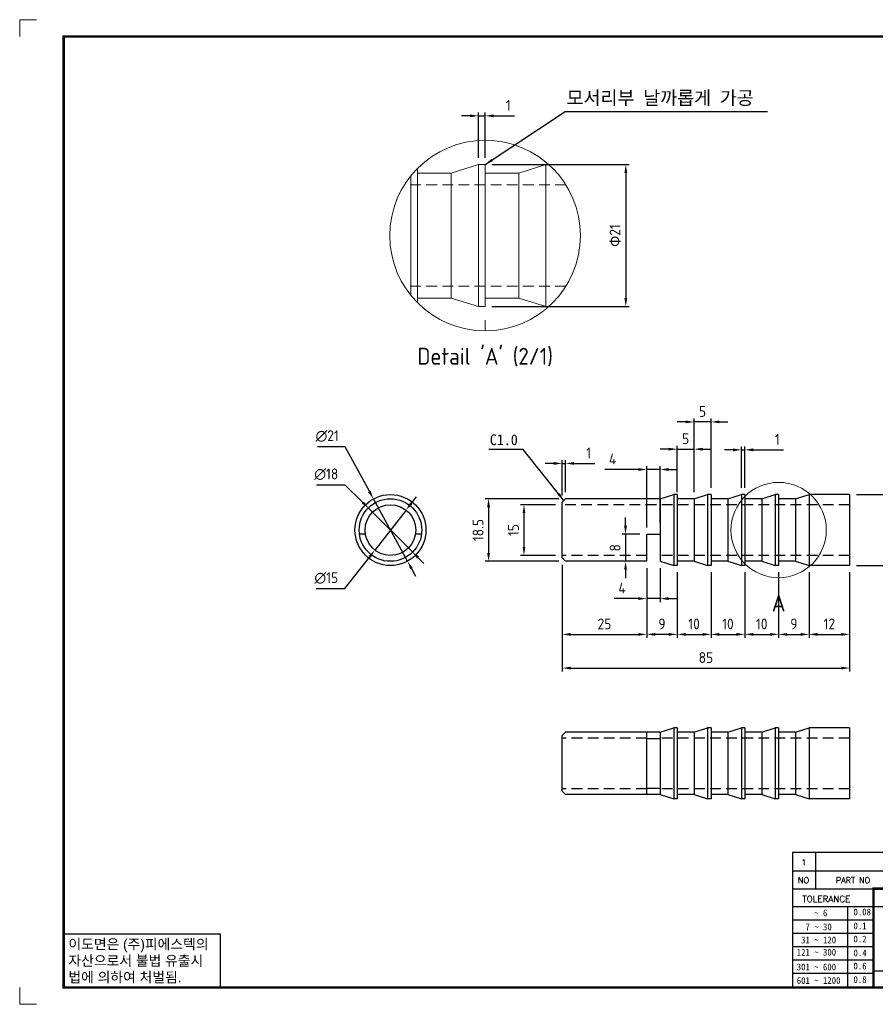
# Model space of a CAD drawing. Header units: millimetres. Extents: x 0 to 2133, y 0 to 844.
# Drawn here: x 1713.7 to 1967.1, y 0 to 291.3 of the extents above; entities that cross this region are included whole.
import ezdxf
from ezdxf.enums import TextEntityAlignment as Align

# ---------------------------------------------------------------- set-up
doc = ezdxf.new("R2010")
doc.units = ezdxf.units.MM
doc.linetypes.add('HIDDEN2', pattern=[4.7625, 3.175, -1.5875])
doc.layers.add('FORMAT-1', color=7, linetype='Continuous')
doc.styles.add('h1', font='')
doc.styles.add('HAN', font='')
doc.styles.add('RC', font='ROMANC.SHX')
doc.styles.add('RT', font='ROMANT.SHX', dxfattribs={"oblique": 15})
doc.styles.get("Standard").update_dxf_attribs({"font": 'ISOCP.SHX', "bigfont": 'WHGTXT.SHX'})
doc.styles.get('h1').set_extended_font_data('New Gulim')
doc.styles.get('HAN').set_extended_font_data('GulimChe')
doc.dimstyles.new('ISO-25', dxfattribs={"dimtxt": 2.5, "dimasz": 2.5, "dimexe": 1.25, "dimexo": 0.625, "dimtad": 1, "dimdsep": 46, "dimtxsty": 'Standard', "dimcen": 2.5, "dimadec": 0, "dimazin": 0, "dimtfac": 1, "dimtmove": 0, "dimatfit": 3, "dimfxl": 0, "dimarcsym": 0})
doc.dimstyles.new('PSTEK-1', dxfattribs={"dimtxt": 3.2, "dimasz": 2.5, "dimexe": 1, "dimexo": 2, "dimgap": 1.5, "dimtad": 1, "dimtoh": 1, "dimrnd": 0.05, "dimzin": 9, "dimdsep": 46, "dimtxsty": 'Standard', "dimcen": 0, "dimclrt": 3, "dimadec": 1, "dimazin": 2, "dimtfac": 1, "dimtmove": 0, "dimatfit": 3, "dimfxl": 0, "dimtolj": 1, "dimtzin": 0, "dimarcsym": 0})

# ---------------------------------------------------------------- blocks, each defined once
blk = doc.blocks.new('t3')
for p, q in [((0, 15.88), (46.25, 15.88)), ((0, 15.88), (0, 0)), ((46.25, 15.88), (46.25, 0)), ((0, 0), (46.25, 0))]:
    blk.add_line(p, q)
at = {"color": 1, "style": 'h1'}
for s, p in [('이도면은 (주)피에스텍의', (1.4, 11.29)), ('자산으로서 불법 유출시', (1.4, 6.41)), ('법에 의하여 처벌됨.', (1.4, 1.52))]:
    blk.add_text(s, height=3, dxfattribs=at).set_placement(p)
blk = doc.blocks.new('format-3')
at = {"color": 3, "lineweight": 9}
for p, q in [((0, 286.3), (0, 291.3)), ((5, 291.3), (0, 291.3)), ((0, 5), (0, 0)), ((5, 0), (0, 0))]:
    blk.add_line(p, q, dxfattribs=at)
at = {"color": 180}
for p, q in [((228.5, 39.49), (228.5, 5)), ((228.5, 39.49), (414.5, 39.49)), ((235.29, 39.49), (235.29, 34.21)), ((228.5, 34.21), (252.48, 34.21)), ((228.5, 28.93), (252.48, 28.93)), ((244.89, 5.23), (244.89, 28.93)), ((252.48, 28.93), (414.5, 28.93)), ((228.5, 24.98), (252.48, 24.98)), ((228.5, 21.03), (252.48, 21.03)), ((228.5, 17.08), (252.48, 17.08)), ((228.5, 13.13), (252.48, 13.13)), ((228.5, 9.18), (252.48, 9.18)), ((252.48, 9.95), (301.94, 9.95))]:
    blk.add_line(p, q, dxfattribs=at)
at = {"const_width": 0.7}
blk.add_lwpolyline([(252.48, 5), (252.48, 34.21), (414.5, 34.21)], dxfattribs=at)
at = {"layer": 'FORMAT-1', "const_width": 0.7}
blk.add_lwpolyline([(13, 5), (13, 286.3), (414.5, 286.3), (414.5, 5)], close=True, dxfattribs=at)
blk.add_blockref('t3', (13, 5))
at = {"color": 2}
for s, height, style, p in [('NO', 1.742, 'RC', (230.16, 35.83)), ('PART NO', 1.742, 'RC', (241.36, 35.83)), (' TOLERANCE', 1.9, 'RC', (230.11, 30.22)), ('    ~ 6', 2, 'HAN', (229.8, 26.03)), ('0.08', 2, 'HAN', (246.57, 26.31)), ('  7 ~ 30', 2, 'HAN', (229.8, 21.91)), ('0.1', 2, 'HAN', (246.57, 22.2)), (' 31 ~ 120', 2, 'HAN', (229.8, 18.04)), ('0.2', 2, 'HAN', (246.57, 18.32)), ('121 ~ 300', 2, 'HAN', (229.8, 14.42)), ('0.4', 2, 'HAN', (246.57, 14.2)), ('301 ~ 600', 2, 'HAN', (229.8, 10.04)), ('0.6', 2, 'HAN', (246.57, 10.32)), ('601 ~ 1200', 2, 'HAN', (229.8, 6.05)), ('0.8', 2, 'HAN', (246.57, 6.33))]:
    blk.add_text(s, height=height, dxfattribs=dict(at, style=style)).set_placement(p)
at = {"style": 'HAN'}
for tag, height, p in [('MODEL-NAME', 3, (386.1, 31.53)), ('SCALE', 2.7, (320.81, 26.29)), ('PART-NAME', 3, (386.1, 26.29)), ('DRA-BY', 3, (260.72, 19.44)), ('CH-BY', 3, (277.21, 19.44)), ('APP-BY', 3, (293.7, 19.44)), ('PART-NO', 3, (386.1, 21.01)), ('CH-DATE', 2.5, (277.21, 7.47)), ('관련업체', 3, (333.52, 9.26)), ('DRA-DATE', 2.5, (260.72, 7.47)), ('APP-DATE', 2.5, (293.7, 7.47))]:
    blk.add_attdef(tag, text='', height=height, dxfattribs=at).set_placement(p, align=Align.MIDDLE_CENTER)
blk = doc.blocks.new('no3')
at = {"color": 180}
for p, q in [((0, 5.5), (0, 0)), ((0, 5.5), (186, 5.5)), ((6.79, 5.5), (6.79, 0)), ((32.74, 0.11), (32.74, 5.5)), ((98.4, 5.5), (98.4, 0)), ((127.61, 5.5), (127.61, 0)), ((134.43, 5.5), (134.43, 0)), ((155.98, 5.5), (155.98, 0))]:
    blk.add_line(p, q, dxfattribs=at)
at = {"color": 2, "style": 'RT', "oblique": 15}
blk.add_attdef('NO', text='', height=1.74, dxfattribs=at).set_placement((3.38, 2.51), align=Align.MIDDLE_CENTER)
at = {"color": 2, "style": 'HAN'}
for tag, p in [('PART-NO', (19.76, 2.75)), ('MATERIAL', (111.38, 2.75)), ("Q'TY", (131.02, 2.75)), ('COLOR/FINISH', (145.2, 2.75)), ('REMARK', (170.76, 2.75))]:
    blk.add_attdef(tag, text='', height=2.9, dxfattribs=at).set_placement(p, align=Align.MIDDLE_CENTER)
blk.add_attdef('DESCRIPTION', text='', height=2.9, dxfattribs=at).set_placement((34.51, 2.75), align=Align.MIDDLE_LEFT)
blk = doc.blocks.new('*D63')
at = {"color": 0, "lineweight": -2}
for p, q in [((1801.51, 153.72), (1809.93, 153.72)), ((1809.93, 153.72), (1815.24, 148.43)), ((1829.76, 133.95), (1817.01, 146.66)), ((1831.53, 132.19), (1833.3, 130.43))]:
    blk.add_line(p, q, dxfattribs=at)
at = {"color": 0}
for points in [[(1815.54, 148.72), (1814.95, 148.13), (1817.01, 146.66)], [(1831.83, 132.49), (1831.24, 131.89), (1829.76, 133.95)]]:
    blk.add_solid(points, dxfattribs=at)
at = {"layer": 'DEFPOINTS', "color": 0}
for p in [(1817.01, 146.66, -1841.33), (1829.76, 133.95, -1841.33)]:
    blk.add_point(p, dxfattribs=at)
at = {"color": 3, "insert": (1804.39, 156.82), "char_height": 3.2, "attachment_point": 5}
blk.add_mtext('\\A1;∅18', dxfattribs=at)
blk = doc.blocks.new('*D72')
at = {"color": 0, "lineweight": -2}
for p, q in [((1961.18, 150.81), (1975.16, 150.81)), ((1974.16, 148.31), (1974.16, 132.31)), ((1961.18, 129.81), (1975.16, 129.81))]:
    blk.add_line(p, q, dxfattribs=at)
at = {"color": 0}
for points in [[(1973.74, 148.31), (1974.57, 148.31), (1974.16, 150.81)], [(1973.74, 132.31), (1974.57, 132.31), (1974.16, 129.81)]]:
    blk.add_solid(points, dxfattribs=at)
at = {"layer": 'DEFPOINTS', "color": 0}
for p in [(1959.18, 150.81, -1841.33), (1959.18, 129.81, -1841.33), (1974.16, 129.81)]:
    blk.add_point(p, dxfattribs=at)
at = {"color": 3, "insert": (1971.06, 140.31), "char_height": 3.2, "attachment_point": 5, "rotation": 90}
blk.add_mtext('\\A1;21', dxfattribs=at)
blk = doc.blocks.new('*D73')
at = {"color": 0, "lineweight": -2}
for p, q in [((1873.18, 149.56), (1851.4, 149.56)), ((1852.4, 147.06), (1852.4, 133.56)), ((1873.18, 131.06), (1851.4, 131.06))]:
    blk.add_line(p, q, dxfattribs=at)
at = {"color": 0}
for points in [[(1851.98, 147.06), (1852.82, 147.06), (1852.4, 149.56)], [(1851.98, 133.56), (1852.82, 133.56), (1852.4, 131.06)]]:
    blk.add_solid(points, dxfattribs=at)
at = {"layer": 'DEFPOINTS', "color": 0}
for p in [(1875.18, 149.56), (1852.4, 131.06), (1875.18, 131.06, -1841.33)]:
    blk.add_point(p, dxfattribs=at)
at = {"color": 3, "insert": (1849.3, 140.31), "char_height": 3.2, "attachment_point": 5, "rotation": 90}
blk.add_mtext('\\A1;18.5', dxfattribs=at)
blk = doc.blocks.new('*D74')
at = {"color": 0, "lineweight": -2}
for p, q in [((1908.18, 127.81), (1908.18, 108.44)), ((1918.18, 127.81), (1918.18, 108.44)), ((1910.68, 109.44), (1915.68, 109.44))]:
    blk.add_line(p, q, dxfattribs=at)
at = {"color": 0}
for points in [[(1910.68, 109.86), (1910.68, 109.03), (1908.18, 109.44)], [(1915.68, 109.86), (1915.68, 109.03), (1918.18, 109.44)]]:
    blk.add_solid(points, dxfattribs=at)
at = {"layer": 'DEFPOINTS', "color": 0}
for p in [(1908.18, 129.81, -1841.33), (1918.18, 129.81, -1841.33), (1918.18, 109.44)]:
    blk.add_point(p, dxfattribs=at)
at = {"color": 3, "insert": (1913.18, 112.54), "char_height": 3.2, "attachment_point": 5}
blk.add_mtext('\\A1;10', dxfattribs=at)
blk = doc.blocks.new('*D75')
at = {"color": 0, "lineweight": -2}
for p, q in [((1918.18, 127.81), (1918.18, 108.44)), ((1928.18, 127.81), (1928.18, 108.44)), ((1920.68, 109.44), (1925.68, 109.44))]:
    blk.add_line(p, q, dxfattribs=at)
at = {"color": 0}
for points in [[(1920.68, 109.86), (1920.68, 109.03), (1918.18, 109.44)], [(1925.68, 109.86), (1925.68, 109.03), (1928.18, 109.44)]]:
    blk.add_solid(points, dxfattribs=at)
at = {"layer": 'DEFPOINTS', "color": 0}
for p in [(1918.18, 129.81, -1841.33), (1928.18, 129.81, -1841.33), (1928.18, 109.44)]:
    blk.add_point(p, dxfattribs=at)
at = {"color": 3, "insert": (1923.18, 112.54), "char_height": 3.2, "attachment_point": 5}
blk.add_mtext('\\A1;10', dxfattribs=at)
blk = doc.blocks.new('*D76')
at = {"color": 0, "lineweight": -2}
for p, q in [((1928.18, 127.81), (1928.18, 108.44)), ((1938.18, 127.81), (1938.18, 108.44)), ((1930.68, 109.44), (1935.68, 109.44))]:
    blk.add_line(p, q, dxfattribs=at)
at = {"color": 0}
for points in [[(1930.68, 109.86), (1930.68, 109.03), (1928.18, 109.44)], [(1935.68, 109.86), (1935.68, 109.03), (1938.18, 109.44)]]:
    blk.add_solid(points, dxfattribs=at)
at = {"layer": 'DEFPOINTS', "color": 0}
for p in [(1928.18, 129.81, -1841.33), (1938.18, 129.81, -1841.33), (1938.18, 109.44)]:
    blk.add_point(p, dxfattribs=at)
at = {"color": 3, "insert": (1933.18, 112.54), "char_height": 3.2, "attachment_point": 5}
blk.add_mtext('\\A1;10', dxfattribs=at)
blk = doc.blocks.new('*D77')
at = {"color": 0, "lineweight": -2}
for p, q in [((1938.18, 127.81), (1938.18, 108.44)), ((1947.18, 127.81), (1947.18, 108.44)), ((1940.68, 109.44), (1944.68, 109.44))]:
    blk.add_line(p, q, dxfattribs=at)
at = {"color": 0}
for points in [[(1940.68, 109.86), (1940.68, 109.03), (1938.18, 109.44)], [(1944.68, 109.86), (1944.68, 109.03), (1947.18, 109.44)]]:
    blk.add_solid(points, dxfattribs=at)
at = {"layer": 'DEFPOINTS', "color": 0}
for p in [(1938.18, 129.81, -1841.33), (1947.18, 129.81, -1841.33), (1947.18, 109.44)]:
    blk.add_point(p, dxfattribs=at)
at = {"color": 3, "insert": (1942.68, 112.54), "char_height": 3.2, "attachment_point": 5}
blk.add_mtext('\\A1;9', dxfattribs=at)
blk = doc.blocks.new('*D78')
at = {"color": 0, "lineweight": -2}
for p, q in [((1947.18, 127.81), (1947.18, 108.44)), ((1959.18, 127.81), (1959.18, 108.44)), ((1949.68, 109.44), (1956.68, 109.44))]:
    blk.add_line(p, q, dxfattribs=at)
at = {"color": 0}
for points in [[(1949.68, 109.86), (1949.68, 109.03), (1947.18, 109.44)], [(1956.68, 109.86), (1956.68, 109.03), (1959.18, 109.44)]]:
    blk.add_solid(points, dxfattribs=at)
at = {"layer": 'DEFPOINTS', "color": 0}
for p in [(1947.18, 129.81, -1841.33), (1959.18, 129.81, -1841.33), (1959.18, 109.44)]:
    blk.add_point(p, dxfattribs=at)
at = {"color": 3, "insert": (1953.18, 112.54), "char_height": 3.2, "attachment_point": 5}
blk.add_mtext('\\A1;12', dxfattribs=at)
blk = doc.blocks.new('*D79')
at = {"color": 0, "lineweight": -2}
for p, q in [((1905.68, 164.24), (1903.18, 164.24)), ((1908.18, 151.56), (1908.18, 165.24)), ((1908.18, 164.24), (1913.18, 164.24)), ((1913.18, 151.56), (1913.18, 165.24)), ((1915.68, 164.24), (1918.18, 164.24))]:
    blk.add_line(p, q, dxfattribs=at)
at = {"color": 0}
for points in [[(1905.68, 164.65), (1905.68, 163.82), (1908.18, 164.24)], [(1915.68, 164.65), (1915.68, 163.82), (1913.18, 164.24)]]:
    blk.add_solid(points, dxfattribs=at)
at = {"layer": 'DEFPOINTS', "color": 0}
for p in [(1913.18, 164.24), (1908.18, 149.56), (1913.18, 149.56)]:
    blk.add_point(p, dxfattribs=at)
at = {"color": 3, "insert": (1910.68, 167.34), "char_height": 3.2, "attachment_point": 5}
blk.add_mtext('\\A1;5', dxfattribs=at)
blk = doc.blocks.new('*D80')
at = {"color": 0, "lineweight": -2}
for p, q in [((1910.68, 172.3), (1908.18, 172.3)), ((1913.18, 151.56), (1913.18, 173.3)), ((1918.18, 172.3), (1913.18, 172.3)), ((1918.18, 152.81), (1918.18, 173.3)), ((1920.68, 172.3), (1923.18, 172.3))]:
    blk.add_line(p, q, dxfattribs=at)
at = {"color": 0}
for points in [[(1910.68, 172.72), (1910.68, 171.89), (1913.18, 172.3)], [(1920.68, 172.72), (1920.68, 171.89), (1918.18, 172.3)]]:
    blk.add_solid(points, dxfattribs=at)
at = {"layer": 'DEFPOINTS', "color": 0}
for p in [(1913.18, 172.3), (1913.18, 149.56), (1918.18, 150.81, -1841.33)]:
    blk.add_point(p, dxfattribs=at)
at = {"color": 3, "insert": (1915.68, 175.4), "char_height": 3.2, "attachment_point": 5}
blk.add_mtext('\\A1;5', dxfattribs=at)
blk = doc.blocks.new('*D81')
at = {"color": 0, "lineweight": -2}
for p, q in [((1924.68, 164.04), (1922.18, 164.04)), ((1927.18, 152.81), (1927.18, 165.04)), ((1927.18, 164.04), (1928.18, 164.04)), ((1928.18, 152.81), (1928.18, 165.04)), ((1930.68, 164.04), (1939.61, 164.04))]:
    blk.add_line(p, q, dxfattribs=at)
at = {"color": 0}
for points in [[(1924.68, 164.46), (1924.68, 163.62), (1927.18, 164.04)], [(1930.68, 164.46), (1930.68, 163.62), (1928.18, 164.04)]]:
    blk.add_solid(points, dxfattribs=at)
at = {"layer": 'DEFPOINTS', "color": 0}
for p in [(1927.18, 164.04), (1927.18, 150.81, -1841.33), (1928.18, 150.81, -1841.33)]:
    blk.add_point(p, dxfattribs=at)
at = {"color": 3, "insert": (1937.79, 167.14), "char_height": 3.2, "attachment_point": 5}
blk.add_mtext('\\A1;1', dxfattribs=at)
blk = doc.blocks.new('*D64')
at = {"color": 0, "lineweight": -2}
for p, q in [((1874.18, 130.06), (1874.18, 98.48)), ((1959.18, 127.81), (1959.18, 98.48)), ((1876.68, 99.48), (1956.68, 99.48))]:
    blk.add_line(p, q, dxfattribs=at)
at = {"color": 0}
for points in [[(1876.68, 99.89), (1876.68, 99.06), (1874.18, 99.48)], [(1956.68, 99.89), (1956.68, 99.06), (1959.18, 99.48)]]:
    blk.add_solid(points, dxfattribs=at)
at = {"layer": 'DEFPOINTS', "color": 0}
for p in [(1874.18, 132.06), (1959.18, 129.81), (1959.18, 99.48)]:
    blk.add_point(p, dxfattribs=at)
at = {"color": 3, "insert": (1916.68, 102.58), "char_height": 3.2, "attachment_point": 5}
blk.add_mtext('\\A1;85', dxfattribs=at)
blk = doc.blocks.new('*D82')
at = {"color": 0, "lineweight": -2}
for p, q in [((1896.68, 158.22), (1886.81, 158.22)), ((1899.18, 141.06), (1899.18, 159.22)), ((1903.18, 158.22), (1899.18, 158.22)), ((1903.18, 142.31), (1903.18, 159.22)), ((1905.68, 158.22), (1908.18, 158.22))]:
    blk.add_line(p, q, dxfattribs=at)
at = {"color": 0}
for points in [[(1896.68, 158.64), (1896.68, 157.81), (1899.18, 158.22)], [(1905.68, 158.64), (1905.68, 157.81), (1903.18, 158.22)]]:
    blk.add_solid(points, dxfattribs=at)
at = {"layer": 'DEFPOINTS', "color": 0}
for p in [(1903.18, 158.22), (1903.18, 140.31, 1841.33), (1899.18, 139.06)]:
    blk.add_point(p, dxfattribs=at)
at = {"color": 3, "insert": (1889.11, 161.32), "char_height": 3.2, "attachment_point": 5}
blk.add_mtext('\\A1;4', dxfattribs=at)
blk = doc.blocks.new('*D83')
at = {"color": 0, "lineweight": -2}
for p, q in [((1899.18, 129.06), (1899.18, 108.44)), ((1908.18, 127.81), (1908.18, 108.44)), ((1905.68, 109.44), (1901.68, 109.44))]:
    blk.add_line(p, q, dxfattribs=at)
at = {"color": 0}
for points in [[(1901.68, 109.86), (1901.68, 109.03), (1899.18, 109.44)], [(1905.68, 109.86), (1905.68, 109.03), (1908.18, 109.44)]]:
    blk.add_solid(points, dxfattribs=at)
at = {"layer": 'DEFPOINTS', "color": 0}
for p in [(1899.18, 131.06), (1908.18, 129.81), (1899.18, 109.44)]:
    blk.add_point(p, dxfattribs=at)
at = {"color": 3, "insert": (1903.68, 112.54), "char_height": 3.2, "attachment_point": 5}
blk.add_mtext('\\A1;9', dxfattribs=at)
blk = doc.blocks.new('*D84')
at = {"color": 0, "lineweight": -2}
for p, q in [((1874.18, 130.06), (1874.18, 108.44)), ((1899.18, 129.06), (1899.18, 108.44)), ((1876.68, 109.44), (1896.68, 109.44))]:
    blk.add_line(p, q, dxfattribs=at)
at = {"color": 0}
for points in [[(1876.68, 109.86), (1876.68, 109.03), (1874.18, 109.44)], [(1896.68, 109.86), (1896.68, 109.03), (1899.18, 109.44)]]:
    blk.add_solid(points, dxfattribs=at)
at = {"layer": 'DEFPOINTS', "color": 0}
for p in [(1874.18, 132.06), (1899.18, 131.06), (1899.18, 109.44)]:
    blk.add_point(p, dxfattribs=at)
at = {"color": 3, "insert": (1886.68, 112.54), "char_height": 3.2, "attachment_point": 5}
blk.add_mtext('\\A1;25', dxfattribs=at)
blk = doc.blocks.new('*D85')
at = {"color": 0, "lineweight": -2}
for p, q in [((1872.18, 147.81), (1861.87, 147.81)), ((1862.87, 145.31), (1862.87, 135.31)), ((1872.18, 132.81), (1861.87, 132.81))]:
    blk.add_line(p, q, dxfattribs=at)
at = {"color": 0}
for points in [[(1862.46, 145.31), (1863.29, 145.31), (1862.87, 147.81)], [(1862.46, 135.31), (1863.29, 135.31), (1862.87, 132.81)]]:
    blk.add_solid(points, dxfattribs=at)
at = {"layer": 'DEFPOINTS', "color": 0}
for p in [(1874.18, 147.81, 418.32), (1862.87, 132.81), (1874.18, 132.81)]:
    blk.add_point(p, dxfattribs=at)
at = {"color": 3, "insert": (1859.77, 140.31), "char_height": 3.2, "attachment_point": 5, "rotation": 90}
blk.add_mtext('\\A1;15', dxfattribs=at)
blk = doc.blocks.new('*D86')
at = {"color": 0, "lineweight": -2}
for p, q in [((1899.18, 129.06), (1899.18, 119.02)), ((1903.18, 129.06), (1903.18, 119.02)), ((1896.68, 120.02), (1889.58, 120.02)), ((1903.18, 120.02), (1899.18, 120.02)), ((1905.68, 120.02), (1908.18, 120.02))]:
    blk.add_line(p, q, dxfattribs=at)
at = {"color": 0}
for points in [[(1896.68, 120.44), (1896.68, 119.61), (1899.18, 120.02)], [(1905.68, 120.44), (1905.68, 119.61), (1903.18, 120.02)]]:
    blk.add_solid(points, dxfattribs=at)
at = {"layer": 'DEFPOINTS', "color": 0}
for p in [(1899.18, 131.06, -1841.33), (1903.18, 131.06), (1899.18, 120.02)]:
    blk.add_point(p, dxfattribs=at)
at = {"color": 3, "lineweight": 0, "insert": (1891.88, 123.12), "char_height": 3.2, "attachment_point": 5}
blk.add_mtext('\\A1;4', dxfattribs=at)
blk = doc.blocks.new('*D87')
at = {"color": 0, "lineweight": -2}
for p, q in [((1801.79, 165.01), (1809.9, 165.01)), ((1809.9, 165.01), (1817.16, 151.72)), ((1828.42, 131.09), (1818.36, 149.52)), ((1829.62, 128.9), (1830.81, 126.7))]:
    blk.add_line(p, q, dxfattribs=at)
at = {"color": 0}
for points in [[(1817.53, 151.92), (1816.79, 151.52), (1818.36, 149.52)], [(1829.98, 129.1), (1829.25, 128.7), (1828.42, 131.09)]]:
    blk.add_solid(points, dxfattribs=at)
at = {"layer": 'DEFPOINTS', "color": 0}
for p in [(1818.36, 149.52, -3682.67), (1828.42, 131.09, -3682.67)]:
    blk.add_point(p, dxfattribs=at)
at = {"color": 3, "lineweight": 0, "insert": (1804.67, 168.11), "char_height": 3.2, "attachment_point": 5}
blk.add_mtext('\\A1;∅21', dxfattribs=at)
blk = doc.blocks.new('*D88')
at = {"color": 0, "lineweight": -2}
for p, q in [((1829.53, 148.2), (1831.07, 150.17)), ((1827.99, 146.23), (1818.78, 134.39)), ((1809.94, 123.02), (1817.25, 132.42)), ((1801.45, 123.02), (1809.94, 123.02))]:
    blk.add_line(p, q, dxfattribs=at)
at = {"color": 0}
for points in [[(1829.2, 148.46), (1829.86, 147.94), (1827.99, 146.23)], [(1816.92, 132.67), (1817.58, 132.16), (1818.78, 134.39)]]:
    blk.add_solid(points, dxfattribs=at)
at = {"layer": 'DEFPOINTS', "color": 0}
for p in [(1827.99, 146.23, -1841.33), (1818.78, 134.39, -1841.33)]:
    blk.add_point(p, dxfattribs=at)
at = {"color": 3, "lineweight": 0, "insert": (1804.4, 126.12), "char_height": 3.2, "attachment_point": 5}
blk.add_mtext('\\A1;∅15', dxfattribs=at)
blk = doc.blocks.new('*D89')
at = {"color": 0, "lineweight": -2}
for p, q in [((1892.9, 141.56), (1892.9, 144.06)), ((1897.18, 139.06), (1891.9, 139.06)), ((1892.9, 139.06), (1892.9, 131.06)), ((1897.18, 131.06), (1891.9, 131.06)), ((1892.9, 128.56), (1892.9, 126.06))]:
    blk.add_line(p, q, dxfattribs=at)
at = {"color": 0}
for points in [[(1892.49, 141.56), (1893.32, 141.56), (1892.9, 139.06)], [(1892.49, 128.56), (1893.32, 128.56), (1892.9, 131.06)]]:
    blk.add_solid(points, dxfattribs=at)
at = {"layer": 'DEFPOINTS', "color": 0}
for p in [(1899.18, 139.06, -1841.33), (1892.9, 131.06), (1899.18, 131.06, -1841.33)]:
    blk.add_point(p, dxfattribs=at)
at = {"color": 3, "lineweight": 0, "insert": (1889.8, 135.06), "char_height": 3.2, "attachment_point": 5, "rotation": 90}
blk.add_mtext('\\A1;8', dxfattribs=at)
blk = doc.blocks.new('*D90')
at = {"color": 0, "lineweight": -2}
for p, q in [((1853.38, 248.43), (1893.98, 248.43)), ((1892.98, 245.93), (1892.98, 208.93)), ((1853.38, 206.43), (1893.98, 206.43))]:
    blk.add_line(p, q, dxfattribs=at)
at = {"color": 0}
for points in [[(1892.57, 245.93), (1893.4, 245.93), (1892.98, 248.43)], [(1892.57, 208.93), (1893.4, 208.93), (1892.98, 206.43)]]:
    blk.add_solid(points, dxfattribs=at)
at = {"layer": 'DEFPOINTS', "color": 0}
for p in [(1851.38, 248.43), (1851.38, 206.43), (1892.98, 206.43)]:
    blk.add_point(p, dxfattribs=at)
at = {"color": 3, "lineweight": 0, "insert": (1889.84, 227.43), "char_height": 3.2, "attachment_point": 5, "rotation": 90}
blk.add_mtext('\\A1;{\\fGulimChe|b0|i0|c129|p49;Φ}21', dxfattribs=at)
blk = doc.blocks.new('*D91')
at = {"color": 0, "lineweight": -2}
for p, q in [((1846.88, 262.85), (1844.38, 262.85)), ((1849.38, 250.43), (1849.38, 263.85)), ((1849.38, 262.85), (1851.38, 262.85)), ((1851.38, 250.43), (1851.38, 263.85)), ((1853.88, 262.85), (1860.02, 262.85))]:
    blk.add_line(p, q, dxfattribs=at)
at = {"color": 0}
for points in [[(1846.88, 263.27), (1846.88, 262.43), (1849.38, 262.85)], [(1853.88, 263.27), (1853.88, 262.43), (1851.38, 262.85)]]:
    blk.add_solid(points, dxfattribs=at)
at = {"layer": 'DEFPOINTS', "color": 0}
for p in [(1851.38, 262.85), (1849.38, 248.43), (1851.38, 248.43)]:
    blk.add_point(p, dxfattribs=at)
at = {"color": 3, "lineweight": 0, "insert": (1858.2, 265.95), "char_height": 3.2, "attachment_point": 5}
blk.add_mtext('\\A1;1', dxfattribs=at)
blk = doc.blocks.new('*D92')
at = {"color": 0, "lineweight": -2}
for p, q in [((1874.18, 150.56), (1874.18, 161.02)), ((1875.18, 151.56), (1875.18, 161.02)), ((1871.68, 160.02), (1869.18, 160.02)), ((1874.18, 160.02), (1875.18, 160.02)), ((1877.68, 160.02), (1883.82, 160.02))]:
    blk.add_line(p, q, dxfattribs=at)
at = {"color": 0}
for points in [[(1871.68, 160.44), (1871.68, 159.6), (1874.18, 160.02)], [(1877.68, 160.44), (1877.68, 159.6), (1875.18, 160.02)]]:
    blk.add_solid(points, dxfattribs=at)
at = {"layer": 'DEFPOINTS', "color": 0}
for p in [(1875.18, 160.02), (1875.18, 149.56), (1874.18, 148.56)]:
    blk.add_point(p, dxfattribs=at)
at = {"color": 3, "insert": (1882, 163.12), "char_height": 3.2, "attachment_point": 5}
blk.add_mtext('\\A1;1', dxfattribs=at)

msp = doc.modelspace()

# ---------------------------------------------------------------- linework, layer by layer
at = {"color": 6, "linetype": 'Continuous', "lineweight": 0}
for p, q in [((1841.381, 245.927), (1849.381, 248.427)), ((1851.381, 248.427), (1849.381, 248.427)), ((1849.381, 248.427), (1849.381, 206.427)), ((1851.381, 248.427), (1851.381, 206.427)), ((1861.381, 245.927), (1869.381, 248.427)), ((1870.205, 248.427), (1869.381, 248.427)), ((1869.381, 248.427), (1869.381, 206.427)), ((1829.381, 245.072), (1829.381, 209.782)), ((1831.381, 247.311), (1831.381, 207.544)), ((1841.381, 245.927), (1831.381, 245.927)), ((1841.381, 245.927), (1841.381, 208.927)), ((1861.381, 245.927), (1851.381, 245.927)), ((1861.381, 245.927), (1861.381, 208.927)), ((1841.381, 208.927), (1831.381, 208.927)), ((1841.381, 208.927), (1849.381, 206.427)), ((1861.381, 208.927), (1851.381, 208.927)), ((1861.381, 208.927), (1869.381, 206.427)), ((1851.381, 206.427), (1849.381, 206.427)), ((1870.205, 206.427), (1869.381, 206.427))]:
    msp.add_line(p, q, dxfattribs=at)
at = {"color": 2, "linetype": 'HIDDEN2', "lineweight": 0}
for p, q in [((1875.263, 242.427), (1827.499, 242.427)), ((1875.263, 212.427), (1827.499, 212.427))]:
    msp.add_line(p, q, dxfattribs=at)
at = {"color": 7, "linetype": 'Continuous', "lineweight": 0}
msp.add_line((1851.381, 202.427), (1851.381, 199.226), dxfattribs=at)
msp.add_line((1851.381, 202.427), (1851.381, 199.226), dxfattribs=at)
at = {"color": 6}
for p, q in [((1874.18, 148.558), (1875.18, 149.558)), ((1903.18, 149.558), (1875.18, 149.558)), ((1903.18, 149.558), (1907.18, 150.808, -1841.332)), ((1903.18, 149.558), (1903.18, 131.058)), ((1907.18, 150.808, -1841.332), (1907.18, 129.808, -1841.332)), ((1908.18, 150.808, -1841.332), (1907.18, 150.808, -1841.332)), ((1908.18, 150.808, -1841.332), (1908.18, 129.808, -1841.332)), ((1913.18, 149.558), (1908.18, 149.558)), ((1913.18, 149.558), (1917.18, 150.808, -1841.332)), ((1913.18, 149.558), (1913.18, 131.058, -1626.421)), ((1917.18, 150.808, -1841.332), (1917.18, 129.808, -1841.332)), ((1918.18, 150.808, -1841.332), (1917.18, 150.808, -1841.332)), ((1918.18, 150.808, -1841.332), (1918.18, 129.808, -1841.332)), ((1923.18, 149.558), (1918.18, 149.558)), ((1923.18, 149.558), (1927.18, 150.808, -1841.332)), ((1923.18, 149.558), (1923.18, 131.058, -1626.421)), ((1927.18, 150.808, -1841.332), (1927.18, 129.808, -1841.332)), ((1928.18, 150.808, -1841.332), (1927.18, 150.808, -1841.332)), ((1928.18, 150.808, -1841.332), (1928.18, 129.808, -1841.332)), ((1933.18, 149.558), (1928.18, 149.558)), ((1933.18, 149.558), (1937.18, 150.808, -1841.332)), ((1933.18, 149.558), (1933.18, 131.058, -1626.421)), ((1937.18, 150.808, -1841.332), (1937.18, 129.808, -1841.332)), ((1938.18, 150.808, -1841.332), (1937.18, 150.808, -1841.332)), ((1938.18, 150.808, -1841.332), (1938.18, 129.808, -1841.332)), ((1943.18, 149.558), (1938.18, 149.558)), ((1943.18, 149.558), (1947.18, 150.808, -1841.332)), ((1943.18, 149.558), (1943.18, 131.058, -1626.421)), ((1947.18, 150.808, -1841.332), (1947.18, 129.808, -1841.332)), ((1959.18, 150.808, -1841.332), (1947.18, 150.808, -1841.332)), ((1959.18, 150.808, -1841.332), (1959.18, 129.808, -1841.332)), ((1874.18, 132.058, -1841.332), (1874.18, 148.558)), ((1899.18, 139.058, -1841.332), (1903.18, 139.058, -1841.332)), ((1899.18, 131.058, -1841.332), (1899.18, 139.058, -1841.332)), ((1903.18, 139.058, -1841.332), (1903.18, 131.058)), ((1874.18, 132.058, -1841.332), (1875.18, 131.058, -1841.332)), ((1899.18, 131.058, -1841.332), (1875.18, 131.058, -1841.332)), ((1903.18, 131.058), (1907.18, 129.808, -1841.332)), ((1908.18, 129.808, -1841.332), (1907.18, 129.808, -1841.332)), ((1913.18, 131.058, -1626.421), (1908.18, 131.058, -1626.421)), ((1913.18, 131.058, -1626.421), (1917.18, 129.808, -1841.332)), ((1918.18, 129.808, -1841.332), (1917.18, 129.808, -1841.332)), ((1923.18, 131.058, -1626.421), (1918.18, 131.058, -1626.421)), ((1923.18, 131.058, -1626.421), (1927.18, 129.808, -1841.332)), ((1928.18, 129.808, -1841.332), (1927.18, 129.808, -1841.332)), ((1933.18, 131.058, -1626.421), (1928.18, 131.058, -1626.421)), ((1933.18, 131.058, -1626.421), (1937.18, 129.808, -1841.332)), ((1938.18, 129.808, -1841.332), (1937.18, 129.808, -1841.332)), ((1943.18, 131.058, -1626.421), (1938.18, 131.058, -1626.421)), ((1943.18, 131.058, -1626.421), (1947.18, 129.808, -1841.332)), ((1959.18, 129.808, -1841.332), (1947.18, 129.808, -1841.332)), ((1903.18, 80.535, 1841.332), (1907.18, 81.785)), ((1907.18, 81.785), (1907.18, 60.785)), ((1908.18, 81.785), (1907.18, 81.785)), ((1908.18, 81.785), (1908.18, 60.785)), ((1913.18, 80.535, 1841.332), (1917.18, 81.785)), ((1917.18, 81.785), (1917.18, 60.785)), ((1918.18, 81.785), (1917.18, 81.785)), ((1918.18, 81.785), (1918.18, 60.785)), ((1923.18, 80.535, 1841.332), (1927.18, 81.785)), ((1927.18, 81.785), (1927.18, 60.785)), ((1928.18, 81.785), (1927.18, 81.785)), ((1928.18, 81.785), (1928.18, 60.785)), ((1933.18, 80.535, 1841.332), (1937.18, 81.785)), ((1937.18, 81.785), (1937.18, 60.785)), ((1938.18, 81.785), (1937.18, 81.785)), ((1938.18, 81.785), (1938.18, 60.785)), ((1943.18, 80.535, 1841.333), (1947.18, 81.785)), ((1947.18, 81.785), (1947.18, 60.785)), ((1959.18, 81.785), (1947.18, 81.785)), ((1959.18, 81.785), (1959.18, 60.785)), ((1874.18, 79.535, 1841.332), (1875.18, 80.535, 1841.332)), ((1874.18, 63.035), (1874.18, 79.535, 1841.332)), ((1903.18, 80.535, 1841.332), (1875.18, 80.535, 1841.332)), ((1899.18, 62.035), (1899.18, 80.535, -47.152)), ((1899.18, 78.68, -42.424), (1903.18, 78.68, -42.424)), ((1903.18, 80.535, 1841.332), (1903.18, 62.035, 1841.332)), ((1903.18, 78.68, -42.424), (1903.18, 62.035, 1841.332)), ((1913.18, 80.535, 1841.332), (1908.18, 80.535, 1841.332)), ((1913.18, 80.535, 1841.332), (1913.18, 62.035, 214.912)), ((1923.18, 80.535, 1841.332), (1918.18, 80.535, 1841.332)), ((1923.18, 80.535, 1841.332), (1923.18, 62.035, 214.912)), ((1933.18, 80.535, 1841.332), (1928.18, 80.535, 1841.332)), ((1933.18, 80.535, 1841.332), (1933.18, 62.035, 214.912)), ((1943.18, 80.535, 1841.333), (1938.18, 80.535, 1841.333)), ((1943.18, 80.535, 1841.333), (1943.18, 62.035, 214.912)), ((1874.18, 63.035), (1875.18, 62.035)), ((1903.18, 62.035), (1875.18, 62.035)), ((1903.18, 63.89, -15.261), (1899.18, 63.89, -15.261)), ((1903.18, 62.035, 1841.332), (1907.18, 60.785)), ((1913.18, 62.035, 214.912), (1908.18, 62.035, 214.912)), ((1913.18, 62.035, 214.912), (1917.18, 60.785)), ((1923.18, 62.035, 214.912), (1918.18, 62.035, 214.912)), ((1923.18, 62.035, 214.912), (1927.18, 60.785)), ((1933.18, 62.035, 214.912), (1928.18, 62.035, 214.912)), ((1933.18, 62.035, 214.912), (1937.18, 60.785)), ((1943.18, 62.035, 214.912), (1938.18, 62.035, 214.912)), ((1943.18, 62.035, 214.912), (1947.18, 60.785)), ((1908.18, 60.785), (1907.18, 60.785)), ((1918.18, 60.785), (1917.18, 60.785)), ((1928.18, 60.785), (1927.18, 60.785)), ((1938.18, 60.785), (1937.18, 60.785)), ((1959.18, 60.785), (1947.18, 60.785))]:
    msp.add_line(p, q, dxfattribs=at)
at = {"color": 2, "linetype": 'HIDDEN2'}
for p, q in [((1959.18, 147.808, -1423.017), (1874.18, 147.808, -1423.017)), ((1899.18, 132.808, -1841.332), (1874.18, 132.808, -1841.332)), ((1959.18, 132.808, -1841.332), (1903.18, 132.808, -1841.332)), ((1899.18, 78.785, 418.316), (1874.18, 78.785, 418.316)), ((1959.18, 78.785, 418.316), (1903.18, 78.785, 418.316)), ((1899.18, 63.785), (1874.18, 63.785)), ((1959.18, 63.785), (1903.18, 63.785))]:
    msp.add_line(p, q, dxfattribs=at)
at = {"color": 2, "linetype": 'HIDDEN2', "ltscale": 3}
for p, q in [((1815.993, 139.058, -412.388), (1814.223, 139.058, -381.983)), ((1832.554, 139.058, -696.852), (1830.784, 139.058, -666.447))]:
    msp.add_line(p, q, dxfattribs=at)
at = {"lineweight": 0}
for centre, radius in [((1851.381, 227.427), 28.202), ((1938.18, 140.308, -1841.332), 14.101)]:
    msp.add_circle(centre, radius, dxfattribs=at)
at = {"color": 6}
for centre, radius in [((1823.388, 140.308, -3682.665), 10.5), ((1823.388, 140.308), 9.25), ((1823.388, 140.308, -1841.332), 7.5)]:
    msp.add_circle(centre, radius, dxfattribs=at)

# ---------------------------------------------------------------- block references
msp.add_blockref('format-3', (1713.743, 0))
ref = msp.add_blockref('no3', (1942.243, 39.494))
ref.add_attrib('MATERIAL', 'COPPER', dxfattribs={"color": 2, "height": 2.9, "style": 'HAN'}).set_placement((2053.618, 42.244), align=Align.MIDDLE_CENTER)
ref.add_attrib('DESCRIPTION', 'HOSE NIPPLE, 3/4"(19mm)', dxfattribs={"color": 2, "height": 2.9, "style": 'HAN'}).set_placement((1976.751, 42.244), align=Align.MIDDLE_LEFT)
ref.add_attrib('NO', '1', dxfattribs={"color": 2, "height": 1.74, "style": 'RT'}).set_placement((1945.627, 42.001), align=Align.MIDDLE_CENTER)

# ---------------------------------------------------------------- texts
at = {"color": 3, "style": 'HAN'}
for s, height, p in [('모서리부 날까롭게 가공', 4, (1875.464, 266.163)), ('C1.0', 3.2, (1852.771, 165.433))]:
    msp.add_text(s, height=height, dxfattribs=at).set_placement(p)
at = {"lineweight": 0}
for s, p in [("Detail 'A' (2/1)", (1851.381, 191.726)), ('A', (1938.18, 118.707, -1841.332))]:
    msp.add_text(s, height=5, dxfattribs=at).set_placement(p, align=Align.MIDDLE_CENTER)

# ---------------------------------------------------------------- dimensions: what is measured, and where the dimension line sits
dim = msp.add_linear_dim(base=(1851.381, 262.852), p1=(1849.381, 248.427), p2=(1851.381, 248.427), text='1', dimstyle='PSTEK-1', dxfattribs=at)
dim.commit()
dim.dimension.update_dxf_attribs({"geometry": '*D91', "text_midpoint": (1858.201, 265.952)})
dim = msp.add_linear_dim(base=(1892.983, 206.427), p1=(1851.381, 248.427), p2=(1851.381, 206.427), angle=90, text='{\\fGulimChe|b0|i0|c129|p49;Φ}21', dimstyle='PSTEK-1', dxfattribs=at)
dim.commit()
dim.dimension.update_dxf_attribs({"geometry": '*D90', "text_midpoint": (1889.843, 227.427)})
for base, p1, p2, picture, middle in [((1913.18, 172.305), (1918.18, 150.808, -1841.332), (1913.18, 149.558), '*D80', (1915.68, 172.305)), ((1913.18, 164.236), (1908.18, 149.558), (1913.18, 149.558), '*D79', (1910.68, 164.236)), ((1927.18, 164.041), (1928.18, 150.808, -1841.332), (1927.18, 150.808, -1841.332), '*D81', (1937.787, 164.041)), ((1903.18, 158.224, -1841.332), (1899.18, 139.058, -1841.332), (1903.18, 140.308), '*D82', (1889.114, 158.224, -1841.332))]:
    dim = msp.add_linear_dim(base=base, p1=p1, p2=p2, dimstyle='PSTEK-1', override={"dimtxsty": 'Standard'})
    dim.commit()
    dim.dimension.update_dxf_attribs({"geometry": picture, "text_midpoint": middle, "dimtype": 160})
for p1, p2, picture, middle in [((1828.419, 131.092, -3682.665), (1818.358, 149.524, -3682.665), '*D87', (1804.67, 165.012)), ((1827.995, 146.227, -1841.332), (1818.782, 134.389, -1841.332), '*D88', (1804.397, 123.021))]:
    dim = msp.add_diameter_dim_2p(p1=p1, p2=p2, dimstyle='PSTEK-1', dxfattribs=at)
    dim.commit()
    dim.dimension.update_dxf_attribs({"geometry": picture, "text_midpoint": middle, "dimtype": 163})
dim = msp.add_linear_dim(base=(1875.18, 160.02), p1=(1874.18, 148.558), p2=(1875.18, 149.558), dimstyle='PSTEK-1')
dim.commit()
dim.dimension.update_dxf_attribs({"geometry": '*D92', "text_midpoint": (1882, 163.12)})
dim = msp.add_diameter_dim_2p(p1=(1829.763, 133.955, -3682.665), p2=(1817.014, 146.661, -3682.665), dimstyle='PSTEK-1', override={"dimtxsty": 'Standard'})
dim.commit()
dim.dimension.update_dxf_attribs({"geometry": '*D63', "text_midpoint": (1804.393, 153.72, -1841.332), "dimtype": 163})
dim = msp.add_linear_dim(base=(1852.4, 131.058), p1=(1875.18, 149.558), p2=(1875.18, 131.058, -1841.332), angle=90, dimstyle='PSTEK-1', override={"dimtxsty": 'Standard'})
dim.commit()
dim.dimension.update_dxf_attribs({"geometry": '*D73', "text_midpoint": (1852.4, 140.308), "dimtype": 160})
for base, p1, p2, picture, middle in [((1974.157, 129.808), (1959.18, 150.808, -1841.332), (1959.18, 129.808, -1841.332), '*D72', (1971.057, 140.308)), ((1862.873, 132.808, -1841.332), (1874.18, 147.808, -1423.017), (1874.18, 132.808, -1841.332), '*D85', (1859.773, 140.308, -1841.332))]:
    dim = msp.add_linear_dim(base=base, p1=p1, p2=p2, angle=90, dimstyle='PSTEK-1', override={"dimtxsty": 'Standard'})
    dim.commit()
    dim.dimension.update_dxf_attribs({"geometry": picture, "text_midpoint": middle})
dim = msp.add_linear_dim(base=(1892.903, 131.058), p1=(1899.18, 139.058, -1841.332), p2=(1899.18, 131.058, -1841.332), angle=90, dimstyle='PSTEK-1', dxfattribs=at)
dim.commit()
dim.dimension.update_dxf_attribs({"geometry": '*D89', "text_midpoint": (1889.803, 135.058)})
for base, p1, p2, override, picture, middle in [((1959.18, 99.477, -1841.332), (1874.18, 132.058, -1841.332), (1959.18, 129.808, -1841.332), {"dimtxsty": 'Standard'}, '*D64', (1916.68, 102.577, -1841.332)), ((1899.18, 109.443, -1841.332), (1874.18, 132.058, -1841.332), (1899.18, 131.058, -1841.332), {"dimtxsty": 'Standard'}, '*D84', (1886.68, 112.543, -1841.332)), ((1899.18, 109.443, -1841.332), (1908.18, 129.808, -1841.332), (1899.18, 131.058, -1841.332), {"dimtxsty": 'Standard'}, '*D83', (1903.68, 112.543, -1841.332)), ((1918.18, 109.443), (1908.18, 129.808, -1841.332), (1918.18, 129.808, -1841.332), {"dimtxsty": 'Standard'}, '*D74', (1913.18, 112.543)), ((1928.18, 109.443), (1918.18, 129.808, -1841.332), (1928.18, 129.808, -1841.332), {"dimtxsty": 'Standard', "dimtmove": 1}, '*D75', (1923.18, 112.543)), ((1938.18, 109.443), (1928.18, 129.808, -1841.332), (1938.18, 129.808, -1841.332), {"dimtxsty": 'Standard', "dimtmove": 1}, '*D76', (1933.18, 112.543)), ((1947.18, 109.443), (1938.18, 129.808, -1841.332), (1947.18, 129.808, -1841.332), {"dimtxsty": 'Standard', "dimtmove": 1}, '*D77', (1942.68, 112.543)), ((1959.18, 109.443), (1947.18, 129.808, -1841.332), (1959.18, 129.808, -1841.332), {"dimtxsty": 'Standard'}, '*D78', (1953.18, 112.543))]:
    dim = msp.add_linear_dim(base=base, p1=p1, p2=p2, dimstyle='PSTEK-1', override=override)
    dim.commit()
    dim.dimension.update_dxf_attribs({"geometry": picture, "text_midpoint": middle})
dim = msp.add_linear_dim(base=(1899.18, 120.023), p1=(1903.18, 131.058), p2=(1899.18, 131.058, -1841.332), dimstyle='PSTEK-1', dxfattribs=at)
dim.commit()
dim.dimension.update_dxf_attribs({"geometry": '*D86', "text_midpoint": (1891.88, 123.123)})

# ---------------------------------------------------------------- leaders
msp.add_leader([(1851.381, 248.427), (1875.039, 264.163), (1934.864, 264.163)], dimstyle='PSTEK-1', override={"dimgap": 1.5, "dimtad": 0}, dxfattribs=at)
msp.add_leader([(1874.68, 149.058), (1862.659, 164.116), (1852.524, 164.116)], dimstyle='ISO-25', override={"dimgap": 0.625, "dimtad": 0})

doc.saveas('drawing.dxf')
